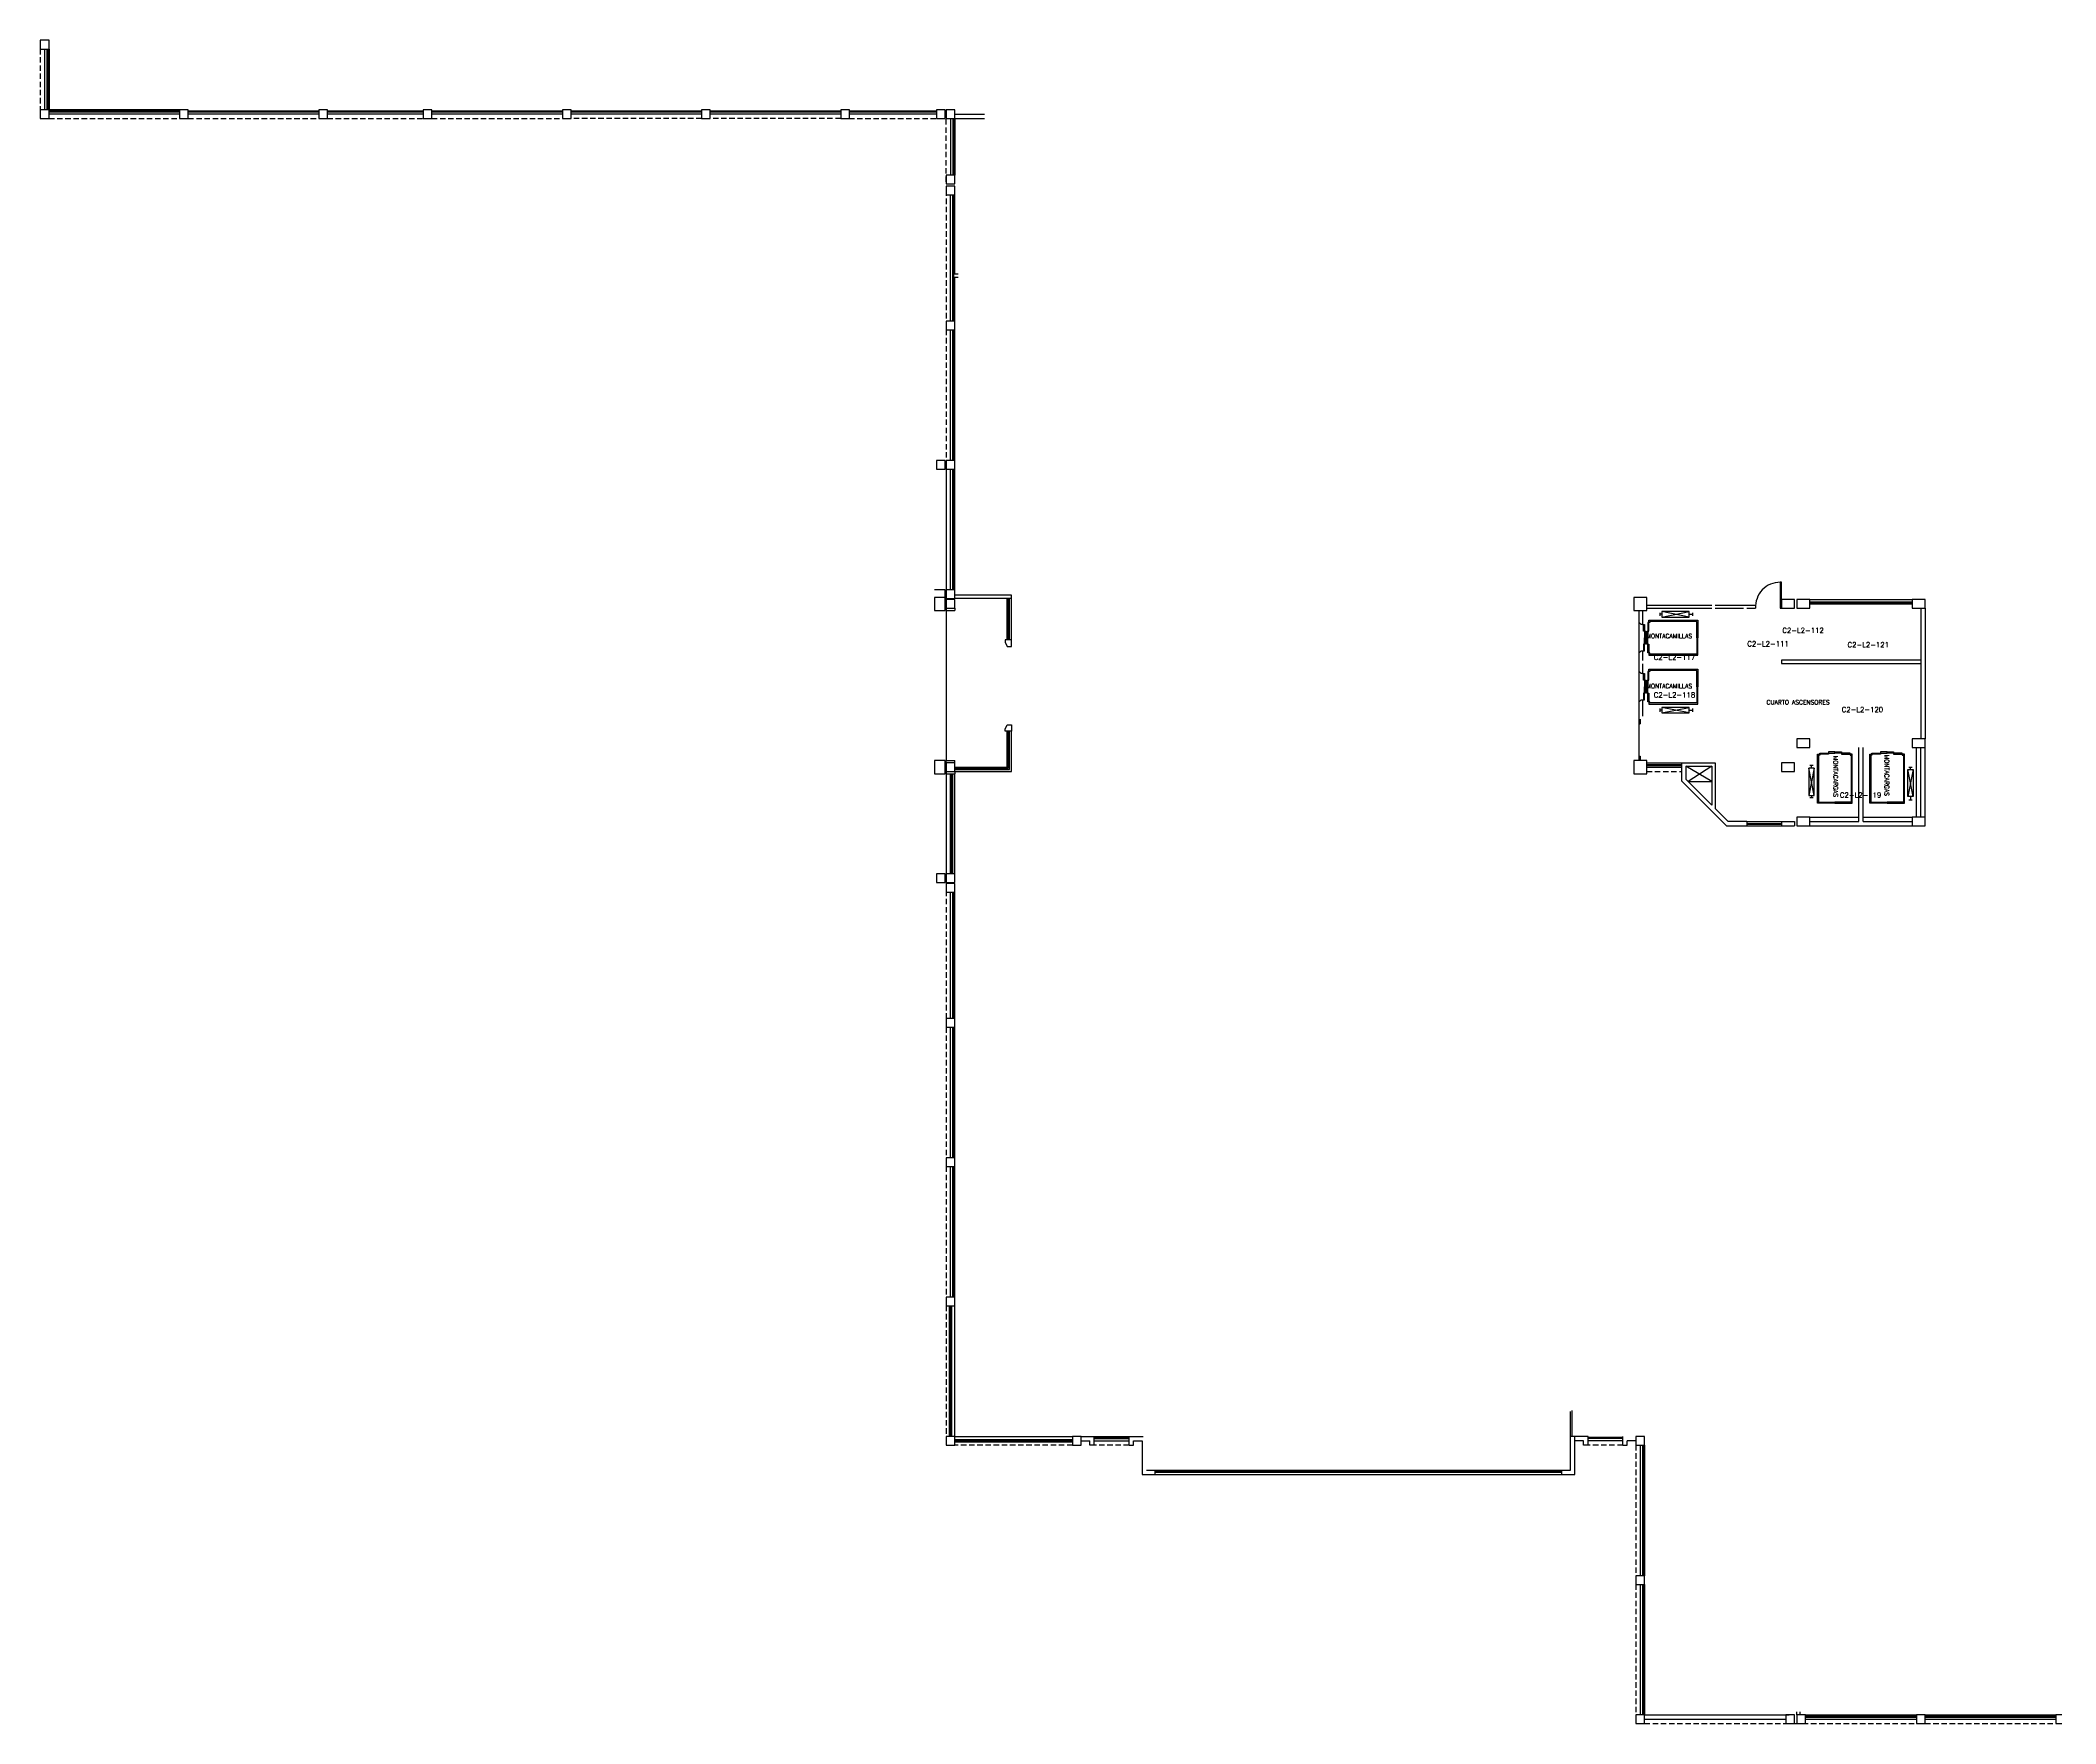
# Model space of a CAD drawing. Header units: metres. Extents: x 51 to 18146, y -212 to 18074.
# Drawn here: x 57.4 to 150, y 885.6 to 963 of the extents above; entities that cross this region are included whole.
import ezdxf

# ---------------------------------------------------------------- set-up
doc = ezdxf.new("R2010")
doc.units = ezdxf.units.M
doc.linetypes.add('HIDDEN', pattern=[0.375, 0.25, -0.125])
doc.layers.get('0').update_dxf_attribs({"color": 250})
for name, color, linetype in [('AY', 1, 'Continuous'), ('COL', 2, 'Continuous'), ('NO', 250, 'Continuous'), ('PA', 7, 'Continuous'), ('PU', 1, 'Continuous'), ('TA', 3, 'Continuous'), ('VE', 5, 'Continuous')]:
    doc.layers.add(name, color=color, linetype=linetype)
doc.layers.get('0').freeze()
doc.styles.add('ROMANS', font='romans', dxfattribs={"height": 0.13})

# ---------------------------------------------------------------- blocks, each defined once
blk = doc.blocks.new('-COL40-')
at = {"color": 0}
blk.add_lwpolyline([(-0.2, 0.2), (-0.2, -0.2), (0.2, -0.2), (0.2, 0.2)], close=True, dxfattribs=at)
blk = doc.blocks.new('-COL60-')
at = {"color": 0}
blk.add_lwpolyline([(-0.3, 0.3), (-0.3, -0.3), (0.3, -0.3), (0.3, 0.3)], close=True, dxfattribs=at)
blk = doc.blocks.new('P-DE')
at = {"color": 0}
blk.add_lwpolyline([(-0.05, 1), (-0.05, 0), (0, 0), (0, 1), (-0.05, 1, 0.429311), (-1, 0, 3.280951)], format="xyb", dxfattribs=at)
blk = doc.blocks.new('TERRAZA')
at = {"layer": 'AY', "color": 15, "linetype": 'HIDDEN'}
for p, q in [((57.394, 962.582), (57.394, 959.782)), ((57.794, 959.382), (63.794, 959.382)), ((64.194, 959.382), (70.194, 959.382)), ((70.594, 959.382), (74.994, 959.382)), ((75.394, 959.382), (81.394, 959.382)), ((87.794, 959.382), (81.794, 959.382)), ((94.194, 959.382), (88.194, 959.382)), ((94.194, 959.382), (99.044, 959.382)), ((99.044, 956.482), (99.044, 959.382)), ((99.044, 956.082), (99.044, 950.082)), ((99.044, 949.682), (99.044, 943.682)), ((131.244, 929.382), (132.844, 929.382)), ((99.044, 924.282), (99.044, 918.032)), ((99.044, 917.632), (99.044, 911.632)), ((99.044, 911.232), (99.044, 905.232)), ((99.044, 904.832), (99.044, 898.832)), ((104.844, 898.432), (99.444, 898.432)), ((107.444, 898.432), (105.844, 898.432)), ((130.144, 898.432), (128.544, 898.432)), ((130.744, 898.432), (130.744, 892.432)), ((130.744, 892.032), (130.744, 886.032)), ((131.144, 885.632), (137.644, 885.632)), ((138.044, 885.632), (143.644, 885.632)), ((144.044, 885.632), (150.044, 885.632))]:
    blk.add_line(p, q, dxfattribs=at)
at = {"layer": 'AY', "color": 15}
for p, q in [((99.044, 943.282), (99.044, 937.282)), ((99.044, 936.782), (99.044, 929.882)), ((133.194, 936.482), (131.944, 936.732)), ((131.944, 936.482), (133.194, 936.732)), ((131.844, 936.682), (131.844, 936.532)), ((131.944, 936.607), (131.844, 936.607)), ((133.194, 936.607), (133.344, 936.607)), ((133.344, 936.682), (133.344, 936.532)), ((131.244, 935.532), (131.194, 935.532)), ((131.244, 933.282), (131.194, 933.282)), ((131.844, 932.282), (131.844, 932.132)), ((131.944, 932.207), (131.844, 932.207)), ((131.944, 932.082), (133.194, 932.332)), ((133.194, 932.082), (131.944, 932.332)), ((133.194, 932.207), (133.344, 932.207)), ((133.344, 932.282), (133.344, 932.132)), ((143.644, 927.282), (143.644, 930.482)), ((99.044, 929.282), (99.044, 924.682)), ((134.244, 928.932), (133.044, 929.632)), ((134.244, 929.632), (133.144, 928.932)), ((138.944, 928.282), (138.694, 929.532)), ((138.944, 929.532), (138.694, 928.282)), ((138.744, 929.682), (138.894, 929.682)), ((138.819, 929.532), (138.819, 929.682)), ((143.494, 928.232), (143.244, 929.482)), ((143.494, 929.482), (143.244, 928.232)), ((143.294, 929.582), (143.444, 929.582)), ((143.369, 929.482), (143.369, 929.582)), ((133.144, 928.932), (134.244, 928.932)), ((138.744, 928.182), (138.894, 928.182)), ((138.819, 928.282), (138.819, 928.182)), ((143.294, 928.082), (143.444, 928.082)), ((143.369, 928.232), (143.369, 928.082)), ((138.744, 927.282), (140.994, 927.282)), ((141.194, 927.282), (143.444, 927.282))]:
    blk.add_line(p, q, dxfattribs=at)
for points in [[(131.944, 936.732), (131.944, 936.482), (133.194, 936.482), (133.194, 936.732)], [(131.344, 936.232), (131.344, 936.332), (133.594, 936.332), (133.594, 935.532), (133.544, 935.532), (133.544, 936.282), (131.394, 936.282), (131.394, 936.232)], [(131.344, 934.832), (131.344, 934.732), (133.594, 934.732), (133.594, 935.532), (133.544, 935.532), (133.544, 934.782), (131.394, 934.782), (131.394, 934.832)], [(131.344, 933.982), (131.344, 934.082), (133.594, 934.082), (133.594, 933.282), (133.544, 933.282), (133.544, 934.032), (131.394, 934.032), (131.394, 933.982)], [(131.344, 932.582), (131.344, 932.482), (133.594, 932.482), (133.594, 933.282), (133.544, 933.282), (133.544, 932.532), (131.394, 932.532), (131.394, 932.582)], [(131.944, 932.332), (131.944, 932.082), (133.194, 932.082), (133.194, 932.332)], [(138.694, 928.282), (138.944, 928.282), (138.944, 929.532), (138.694, 929.532)], [(139.894, 927.932), (139.094, 927.932), (139.094, 930.182), (139.194, 930.182), (139.194, 930.132), (139.144, 930.132), (139.144, 927.982), (139.894, 927.982)], [(139.894, 927.932), (140.694, 927.932), (140.694, 930.182), (140.594, 930.182), (140.594, 930.132), (140.644, 930.132), (140.644, 927.982), (139.894, 927.982)], [(142.294, 927.932), (141.494, 927.932), (141.494, 930.182), (141.594, 930.182), (141.594, 930.132), (141.544, 930.132), (141.544, 927.982), (142.294, 927.982)], [(142.294, 927.932), (143.094, 927.932), (143.094, 930.182), (142.994, 930.182), (142.994, 930.132), (143.044, 930.132), (143.044, 927.982), (142.294, 927.982)], [(143.244, 929.482), (143.494, 929.482), (143.494, 928.232), (143.244, 928.232)]]:
    blk.add_lwpolyline(points, close=True, dxfattribs=at)
for points in [[(131.044, 936.132), (131.094, 936.132), (131.144, 936.132), (131.144, 935.832), (131.094, 935.832), (131.094, 936.132)], [(131.144, 935.832), (131.144, 935.532), (131.194, 935.532), (131.194, 935.832), (131.144, 935.832)], [(131.294, 935.832), (131.294, 935.532), (131.244, 935.532), (131.244, 935.832), (131.294, 935.832)], [(131.344, 936.232), (131.294, 936.232), (131.294, 935.832), (131.344, 935.832), (131.344, 936.232)], [(131.044, 934.932), (131.094, 934.932), (131.144, 934.932), (131.144, 935.232), (131.094, 935.232), (131.094, 934.932)], [(131.144, 935.232), (131.144, 935.532), (131.194, 935.532), (131.194, 935.232), (131.144, 935.232)], [(131.294, 935.232), (131.294, 935.532), (131.244, 935.532), (131.244, 935.232), (131.294, 935.232)], [(131.344, 934.832), (131.294, 934.832), (131.294, 935.232), (131.344, 935.232), (131.344, 934.832)], [(131.344, 933.982), (131.294, 933.982), (131.294, 933.582), (131.344, 933.582), (131.344, 933.982)], [(131.044, 933.882), (131.094, 933.882), (131.144, 933.882), (131.144, 933.582), (131.094, 933.582), (131.094, 933.882)], [(131.144, 933.582), (131.144, 933.282), (131.194, 933.282), (131.194, 933.582), (131.144, 933.582)], [(131.144, 932.982), (131.144, 933.282), (131.194, 933.282), (131.194, 932.982), (131.144, 932.982)], [(131.294, 933.582), (131.294, 933.282), (131.244, 933.282), (131.244, 933.582), (131.294, 933.582)], [(131.294, 932.982), (131.294, 933.282), (131.244, 933.282), (131.244, 932.982), (131.294, 932.982)], [(131.044, 932.682), (131.094, 932.682), (131.144, 932.682), (131.144, 932.982), (131.094, 932.982), (131.094, 932.682)], [(131.344, 932.582), (131.294, 932.582), (131.294, 932.982), (131.344, 932.982), (131.344, 932.582)], [(139.194, 930.182), (139.194, 930.232), (139.594, 930.232), (139.594, 930.182), (139.194, 930.182)], [(139.594, 930.232), (139.894, 930.232), (139.894, 930.282), (139.594, 930.282), (139.594, 930.232)], [(140.194, 930.232), (139.894, 930.232), (139.894, 930.282), (140.194, 930.282), (140.194, 930.232)], [(140.594, 930.182), (140.594, 930.232), (140.194, 930.232), (140.194, 930.182), (140.594, 930.182)], [(141.594, 930.182), (141.594, 930.232), (141.994, 930.232), (141.994, 930.182), (141.594, 930.182)], [(141.994, 930.232), (142.294, 930.232), (142.294, 930.282), (141.994, 930.282), (141.994, 930.232)], [(142.594, 930.232), (142.294, 930.232), (142.294, 930.282), (142.594, 930.282), (142.594, 930.232)], [(142.994, 930.182), (142.994, 930.232), (142.594, 930.232), (142.594, 930.182), (142.994, 930.182)]]:
    blk.add_lwpolyline(points, dxfattribs=at)
at = {"layer": 'COL', "color": 15}
for points in [[(98.494, 937.382), (98.494, 936.782), (98.994, 936.782), (98.994, 937.382)], [(137.444, 937.282), (137.444, 936.882), (138.044, 936.882), (138.044, 937.282)], [(138.144, 937.282), (138.144, 936.882), (138.744, 936.882), (138.744, 937.282)], [(143.444, 937.282), (143.444, 936.882), (144.044, 936.882), (144.044, 937.282)], [(138.144, 930.882), (138.144, 930.482), (138.744, 930.482), (138.744, 930.882)], [(143.444, 930.882), (143.444, 930.482), (144.044, 930.482), (144.044, 930.882)], [(98.494, 929.882), (98.494, 929.282), (98.994, 929.282), (98.994, 929.882)], [(137.444, 929.782), (137.444, 929.382), (138.044, 929.382), (138.044, 929.782)], [(138.144, 927.282), (138.144, 926.882), (138.744, 926.882), (138.744, 927.282)], [(143.444, 927.282), (143.444, 926.882), (144.044, 926.882), (144.044, 927.282)]]:
    blk.add_lwpolyline(points, close=True, dxfattribs=at)
at = {"layer": 'NO'}
for p, q in [((143.844, 934.503), (137.444, 934.503)), ((137.444, 934.503), (137.444, 934.353)), ((137.444, 934.353), (143.844, 934.353))]:
    blk.add_line(p, q, dxfattribs=at)
at = {"layer": 'PA', "color": 15}
for p, q in [((99.444, 959.582), (100.794, 959.582)), ((99.444, 959.382), (100.794, 959.382)), ((99.394, 952.082), (99.394, 952.232)), ((99.594, 952.232), (99.394, 952.232)), ((99.594, 952.082), (99.394, 952.082)), ((98.994, 937.732), (98.494, 937.732)), ((98.994, 937.382), (98.994, 937.732)), ((99.044, 936.882), (99.044, 936.782)), ((99.044, 936.782), (99.444, 936.782)), ((102.044, 937.482), (99.444, 937.482)), ((102.044, 937.332), (99.444, 937.332)), ((99.444, 936.882), (99.444, 936.782)), ((102.044, 937.332), (102.044, 937.482)), ((130.894, 929.882), (130.894, 936.782)), ((131.044, 936.782), (131.044, 936.132)), ((131.244, 937.032), (134.24, 937.032)), ((131.244, 936.882), (134.244, 936.882)), ((134.39, 937.032), (136.247, 937.032)), ((134.394, 936.882), (135.694, 936.882)), ((135.844, 936.882), (136.244, 936.882)), ((137.384, 937.032), (137.444, 937.032)), ((137.384, 936.882), (137.444, 936.882)), ((143.844, 936.882), (143.844, 930.882)), ((144.044, 936.882), (144.044, 930.882)), ((130.994, 936.132), (130.894, 936.232)), ((131.044, 936.132), (130.994, 936.132)), ((130.894, 932.582), (130.994, 932.682)), ((130.894, 931.782), (130.894, 932.582)), ((130.994, 932.682), (131.044, 932.682)), ((131.044, 932.682), (131.044, 931.932)), ((140.994, 927.082), (140.994, 930.482)), ((141.194, 927.082), (141.194, 930.482)), ((143.844, 927.282), (143.844, 930.482)), ((144.044, 927.282), (144.044, 930.482)), ((99.044, 929.882), (99.444, 929.882)), ((99.044, 929.782), (99.044, 929.882)), ((99.044, 929.382), (99.044, 929.282)), ((99.044, 929.282), (99.444, 929.282)), ((99.444, 929.782), (99.444, 929.882)), ((99.444, 929.382), (99.444, 929.282)), ((132.844, 929.782), (134.394, 929.782)), ((132.844, 929.782), (132.844, 928.949)), ((133.044, 929.632), (134.244, 929.632)), ((133.044, 929.632), (133.044, 929.032)), ((134.244, 929.632), (134.244, 927.832)), ((134.394, 929.782), (134.394, 927.682)), ((134.912, 926.882), (132.844, 928.949)), ((134.244, 927.832), (133.044, 929.032)), ((134.994, 927.082), (134.394, 927.682)), ((134.912, 926.882), (135.844, 926.882)), ((135.844, 927.082), (134.994, 927.082)), ((135.844, 927.082), (135.844, 926.882)), ((137.444, 927.082), (137.444, 926.882)), ((137.444, 927.082), (138.044, 927.082)), ((137.444, 926.882), (138.044, 926.882)), ((138.044, 927.082), (138.044, 926.882)), ((138.744, 927.082), (140.994, 927.082)), ((138.744, 926.882), (143.444, 926.882)), ((141.194, 927.082), (143.444, 927.082)), ((127.744, 898.832), (127.744, 899.97)), ((127.813, 898.832), (127.813, 900.02)), ((105.244, 898.832), (105.844, 898.832)), ((105.844, 898.432), (105.844, 898.832)), ((107.444, 898.832), (108.094, 898.832)), ((107.444, 898.432), (107.444, 898.832)), ((127.744, 897.282), (127.744, 898.832)), ((128.544, 898.832), (127.744, 898.832)), ((127.944, 897.082), (127.944, 898.832)), ((128.544, 898.432), (128.544, 898.832)), ((130.144, 898.432), (130.144, 898.832)), ((105.244, 898.632), (105.644, 898.632)), ((105.644, 898.432), (105.644, 898.632)), ((105.844, 898.432), (105.644, 898.432)), ((107.444, 898.432), (107.644, 898.432)), ((107.644, 898.432), (107.644, 898.632)), ((107.644, 898.632), (108.044, 898.632)), ((108.044, 898.632), (108.044, 897.082)), ((128.344, 898.632), (127.944, 898.632)), ((128.344, 898.432), (128.344, 898.632)), ((128.544, 898.432), (128.344, 898.432)), ((130.144, 898.432), (130.344, 898.432)), ((130.344, 898.432), (130.344, 898.632)), ((130.744, 898.632), (130.344, 898.632)), ((108.044, 897.082), (108.644, 897.082)), ((108.244, 897.282), (108.644, 897.282)), ((108.644, 897.082), (108.644, 897.282)), ((127.344, 897.082), (127.344, 897.282)), ((127.344, 897.282), (127.744, 897.282)), ((127.344, 897.082), (127.944, 897.082)), ((131.144, 886.032), (137.794, 886.032)), ((131.144, 885.832), (137.644, 885.832)), ((138.144, 886.032), (138.144, 886.182)), ((138.294, 886.032), (138.294, 886.182))]:
    blk.add_line(p, q, dxfattribs=at)
for points in [[(102.044, 935.432), (101.744, 935.432), (101.744, 935.332), (101.844, 935.132), (102.044, 935.132)], [(102.044, 931.232), (101.744, 931.232), (101.744, 931.332), (101.844, 931.532), (102.044, 931.532)]]:
    blk.add_lwpolyline(points, close=True, dxfattribs=at)
blk.add_lwpolyline([(131.044, 934.332), (131.044, 933.882), (130.994, 933.882), (130.894, 933.982), (130.894, 934.832), (130.994, 934.932), (131.044, 934.932), (131.044, 934.482)], dxfattribs=at)
at = {"layer": 'TA', "color": 15}
for p, q in [((99.294, 898.832), (99.294, 904.832)), ((99.444, 898.832), (99.444, 904.832)), ((99.444, 898.832), (104.844, 898.832)), ((99.444, 898.682), (104.844, 898.682))]:
    blk.add_line(p, q, dxfattribs=at)
at = {"layer": 'VE', "color": 15}
for p, q in [((57.594, 962.582), (57.594, 959.782)), ((57.694, 962.582), (57.694, 959.782)), ((57.744, 962.582), (57.744, 959.782)), ((57.794, 962.582), (57.794, 959.782)), ((63.794, 959.782), (57.794, 959.782)), ((63.794, 959.732), (57.794, 959.732)), ((63.794, 959.682), (57.794, 959.682)), ((63.794, 959.582), (57.794, 959.582)), ((70.194, 959.732), (64.194, 959.732)), ((70.194, 959.682), (64.194, 959.682)), ((70.194, 959.582), (64.194, 959.582)), ((74.994, 959.732), (70.594, 959.732)), ((74.994, 959.682), (70.594, 959.682)), ((74.994, 959.582), (70.594, 959.582)), ((81.394, 959.732), (75.394, 959.732)), ((81.394, 959.682), (75.394, 959.682)), ((81.394, 959.582), (75.394, 959.582)), ((87.794, 959.732), (81.794, 959.732)), ((87.794, 959.682), (81.794, 959.682)), ((87.794, 959.582), (81.794, 959.582)), ((94.194, 959.732), (88.194, 959.732)), ((94.194, 959.682), (88.194, 959.682)), ((94.194, 959.582), (88.194, 959.582)), ((98.594, 959.732), (94.594, 959.732)), ((98.594, 959.682), (94.594, 959.682)), ((98.594, 959.582), (94.594, 959.582)), ((99.244, 959.382), (99.244, 956.782)), ((99.344, 959.382), (99.344, 956.782)), ((99.394, 959.382), (99.394, 956.782)), ((99.444, 959.382), (99.444, 956.782)), ((99.244, 950.082), (99.244, 955.882)), ((99.344, 950.082), (99.344, 955.882)), ((99.394, 950.082), (99.394, 955.882)), ((99.444, 952.232), (99.444, 955.882)), ((99.444, 950.082), (99.444, 952.082)), ((99.244, 943.682), (99.244, 949.682)), ((99.344, 943.682), (99.344, 949.682)), ((99.394, 943.682), (99.394, 949.682)), ((99.444, 943.682), (99.444, 949.682)), ((99.244, 937.732), (99.244, 943.282)), ((99.344, 937.732), (99.344, 943.282)), ((99.394, 937.732), (99.394, 943.282)), ((99.444, 937.732), (99.444, 943.282)), ((101.844, 935.432), (101.844, 937.332)), ((101.894, 935.432), (101.894, 937.332)), ((101.944, 935.432), (101.944, 937.332)), ((102.044, 935.432), (102.044, 937.332)), ((138.744, 937.282), (143.444, 937.282)), ((138.744, 937.182), (143.444, 937.182)), ((138.744, 937.132), (143.444, 937.132)), ((138.744, 937.082), (143.444, 937.082)), ((101.844, 935.132), (102.044, 935.132)), ((101.844, 931.532), (102.044, 931.532)), ((101.844, 929.582), (101.844, 931.232)), ((101.894, 929.532), (101.894, 931.232)), ((101.944, 929.482), (101.944, 931.232)), ((102.044, 929.382), (102.044, 931.232)), ((130.894, 931.782), (130.894, 931.582)), ((130.894, 931.582), (130.944, 931.582)), ((130.944, 931.782), (130.944, 931.582)), ((99.244, 924.682), (99.244, 929.282)), ((99.294, 924.682), (99.294, 929.282)), ((99.344, 924.682), (99.344, 929.282)), ((99.444, 929.582), (101.844, 929.582)), ((99.444, 929.532), (101.894, 929.532)), ((99.444, 929.482), (101.944, 929.482)), ((99.444, 929.382), (102.044, 929.382)), ((99.444, 924.682), (99.444, 929.282)), ((130.894, 930.082), (130.894, 929.882)), ((130.894, 930.082), (130.944, 930.082)), ((130.944, 930.082), (130.944, 929.882)), ((131.244, 929.782), (132.844, 929.782)), ((131.244, 929.702), (132.844, 929.702)), ((131.244, 929.662), (132.844, 929.662)), ((131.244, 929.582), (132.844, 929.582)), ((135.844, 927.082), (137.444, 927.082)), ((135.844, 927.002), (137.444, 927.002)), ((135.844, 926.962), (137.444, 926.962)), ((135.844, 926.882), (137.444, 926.882)), ((99.244, 918.032), (99.244, 923.832)), ((99.344, 918.032), (99.344, 923.832)), ((99.394, 918.032), (99.394, 923.832)), ((99.444, 918.032), (99.444, 923.832)), ((99.244, 911.632), (99.244, 917.632)), ((99.344, 911.632), (99.344, 917.632)), ((99.394, 911.632), (99.394, 917.632)), ((99.444, 911.632), (99.444, 917.632)), ((99.244, 905.232), (99.244, 911.232)), ((99.344, 905.232), (99.344, 911.232)), ((99.394, 905.232), (99.394, 911.232)), ((99.444, 905.232), (99.444, 911.232)), ((99.194, 898.832), (99.194, 904.832)), ((99.244, 898.832), (99.244, 904.832)), ((105.844, 898.832), (107.444, 898.832)), ((105.844, 898.782), (107.444, 898.782)), ((105.844, 898.732), (107.444, 898.732)), ((130.144, 898.782), (128.544, 898.782)), ((130.144, 898.732), (128.544, 898.732)), ((99.444, 898.632), (104.844, 898.632)), ((99.444, 898.582), (104.844, 898.582)), ((105.844, 898.632), (107.444, 898.632)), ((130.144, 898.632), (128.544, 898.632)), ((130.944, 898.432), (130.944, 892.432)), ((131.044, 898.432), (131.044, 892.432)), ((131.094, 898.432), (131.094, 892.432)), ((131.144, 898.432), (131.144, 892.432)), ((108.644, 897.282), (127.344, 897.282)), ((108.644, 897.232), (127.344, 897.232)), ((108.644, 897.182), (127.344, 897.182)), ((108.644, 897.082), (127.344, 897.082)), ((130.944, 892.032), (130.944, 886.032)), ((131.044, 892.032), (131.044, 886.032)), ((131.094, 892.032), (131.094, 886.032)), ((131.144, 892.032), (131.144, 886.032)), ((138.544, 886.032), (143.644, 886.032)), ((138.544, 885.982), (143.644, 885.982)), ((138.544, 885.932), (143.644, 885.932)), ((138.544, 885.832), (143.644, 885.832)), ((144.044, 886.032), (150.044, 886.032)), ((144.044, 885.982), (150.044, 885.982)), ((144.044, 885.932), (150.044, 885.932)), ((144.044, 885.832), (150.044, 885.832))]:
    blk.add_line(p, q, dxfattribs=at)
at = {"layer": 'COL', "color": 15}
for name, p in [('-COL40-', (57.594, 962.782)), ('-COL40-', (57.594, 959.582)), ('-COL40-', (63.994, 959.582)), ('-COL40-', (70.394, 959.582)), ('-COL40-', (75.194, 959.582)), ('-COL40-', (81.594, 959.582)), ('-COL40-', (87.994, 959.582)), ('-COL40-', (94.394, 959.582)), ('-COL40-', (98.794, 959.582)), ('-COL40-', (99.244, 959.582)), ('-COL40-', (99.244, 956.582)), ('-COL40-', (99.244, 956.082)), ('-COL40-', (99.244, 949.882)), ('-COL40-', (98.794, 943.482)), ('-COL40-', (99.244, 943.482)), ('-COL40-', (99.244, 937.532)), ('-COL40-', (99.244, 937.082)), ('-COL60-', (130.944, 937.082)), ('-COL40-', (99.244, 929.582)), ('-COL60-', (130.944, 929.582)), ('-COL40-', (98.794, 924.482)), ('-COL40-', (99.244, 924.482)), ('-COL40-', (99.244, 924.032)), ('-COL40-', (99.244, 917.832)), ('-COL40-', (99.244, 911.432)), ('-COL40-', (99.244, 905.032)), ('-COL40-', (99.244, 905.032)), ('-COL40-', (99.244, 898.632)), ('-COL40-', (105.044, 898.632)), ('-COL40-', (130.944, 898.632)), ('-COL40-', (130.944, 892.232)), ('-COL40-', (130.944, 885.832)), ('-COL40-', (137.844, 885.832)), ('-COL40-', (138.344, 885.832)), ('-COL40-', (143.844, 885.832)), ('-COL40-', (150.244, 885.832))]:
    blk.add_blockref(name, p, dxfattribs=at)
at = {"layer": 'PU', "color": 15, "xscale": 1.199999999999999, "yscale": 1.199999999999999, "zscale": 1.199999999999999}
blk.add_blockref('P-DE', (137.444, 936.882), dxfattribs=at)
at = {"color": 1, "char_height": 0.234, "attachment_point": 1, "style": 'ROMANS'}
for s, insert in [('{\\C177;\\c8991017;C2-\\C30;\\c2254834;L2-112}', (137.479, 935.987)), ('{\\C177;\\c8991017;C2-\\C30;\\c2254834;L2-111}', (135.869, 935.369)), ('{\\C177;\\c8991017;C2-\\C30;\\c2254834;L2-121}', (140.476, 935.326)), ('{\\C177;\\c8991017;C2-\\C30;\\c2254834;L2-117}', (131.567, 934.749)), ('{\\C177;\\c8991017;C2-\\C30;\\c2254834;L2-118}', (131.567, 933.019)), ('{\\C177;\\c8991017;C2-\\C30;\\c2254834;L2-120}', (140.206, 932.344)), ('{\\C177;\\c8991017;C2-\\C30;\\c2254834;L2-119}', (140.123, 928.418))]:
    blk.add_mtext_dynamic_manual_height_columns(s, width=0.00218, gutter_width=0.00117, heights=[0.000234], dxfattribs=dict(at, insert=insert))
at = {"layer": 'NO', "color": 15, "style": 'ROMANS'}
for p in [(131.233, 935.507), (131.233, 935.507), (131.233, 933.207), (131.233, 933.207)]:
    blk.add_text('MONTACAMILLAS', height=0.2, dxfattribs=at).set_placement(p)
at = {"layer": 'NO', "color": 4, "style": 'ROMANS'}
blk.add_text('CUARTO ASCENSORES', height=0.2, dxfattribs=at).set_placement((136.753, 932.467))
at = {"layer": 'NO', "color": 15, "style": 'ROMANS'}
for p in [(139.832, 930.106), (142.182, 930.156)]:
    blk.add_text('MONTACARGAS', height=0.2, rotation=270, dxfattribs=at).set_placement(p)

msp = doc.modelspace()

# ---------------------------------------------------------------- block references
at = {"layer": 'NO'}
msp.add_blockref('TERRAZA', (0, 0), dxfattribs=at)

doc.saveas('drawing.dxf')
